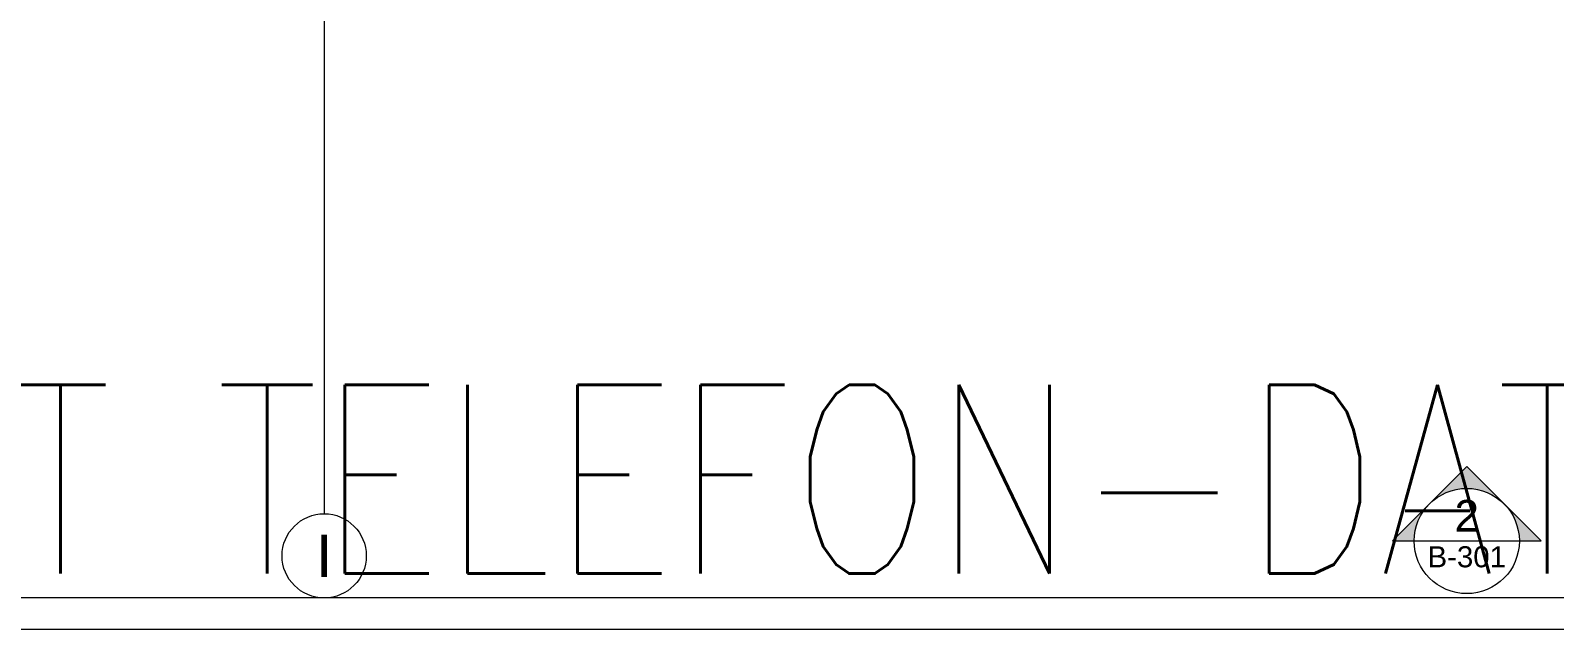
# Model space of a CAD drawing. Extents: x -1073 to 35213, y -1180 to 6950.
# Drawn here: x 23696 to 24420, y 0 to 285 of the extents above; entities that cross this region are included whole.
import ezdxf
from ezdxf.enums import TextEntityAlignment as Align

# ---------------------------------------------------------------- set-up
doc = ezdxf.new("R2010")
doc.units = 0
doc.header["$LTSCALE"] = 25
doc.layers.get('0').update_dxf_attribs({"color": 9, "lineweight": 9})
for name, color, linetype, lineweight in [('21', 9, 'Continuous', 9), ('24', 9, 'Continuous', 9), ('40A', 9, 'Continuous', 9), ('E-YAZI', 7, 'Continuous', 30)]:
    doc.layers.add(name, color=color, linetype=linetype, lineweight=lineweight)
doc.styles.add('Arial', font='arial.ttf', dxfattribs={"height": 2.5})
doc.styles.add('E-YAZI', font='txttw.shx')

# ---------------------------------------------------------------- blocks, each defined once
blk = doc.blocks.new('0_aks')
at = {"linetype": 'Continuous'}
blk.add_circle((0, 0), 2, dxfattribs=at)
at = {"style": 'Arial'}
blk.add_attdef('AKS', text='', height=2, dxfattribs=at).set_placement((0, 0), align=Align.MIDDLE_CENTER)
blk = doc.blocks.new('p-aks_vw')
at = {"layer": '24', "ltscale": 2}
blk.add_lwpolyline([(2440, 40), (2440, -257.5)], dxfattribs=at)
at = {"layer": '24', "xscale": 10, "yscale": 10, "zscale": 10}
blk.add_blockref('0_aks', (2440, -277.5), dxfattribs=at).add_auto_attribs({'AKS': 'I'})
blk = doc.blocks.new('0_exteriorelevation1')
h = blk.add_hatch(color=256)
h.paths.add_polyline_path([(7.07, 0), (0, 7.07), (-7.07, 0)])
h.paths.add_polyline_path([(5, 0, 1), (-5, 0)], flags=16)
blk.add_lwpolyline([(7.07, 0), (0, 7.07), (-7.07, 0), (7.07, 0)])
blk.add_lwpolyline([(7.07, 0), (0, 7.07), (-7.07, 0), (7.07, 0)])
blk.add_circle((0, 0), 5)
at = {"style": 'Arial'}
blk.add_attdef('KESITADI', text='', height=3, dxfattribs=at).set_placement((0, 0), align=Align.BOTTOM_CENTER)
blk.add_attdef('PAFTAADI', text='', height=2, dxfattribs=at).set_placement((0, -0.5), align=Align.TOP_CENTER)

msp = doc.modelspace()

# ---------------------------------------------------------------- linework, layer by layer
at = {"layer": '40A'}
for points in [[(27980, 0), (20985, 0), (20985, 4205), (27980, 4205)], [(21065, 4190), (27440.06, 4190), (27440.06, 15), (21065, 15)]]:
    msp.add_lwpolyline(points, close=True, dxfattribs=at)

# ---------------------------------------------------------------- block references
at = {"layer": '21', "xscale": 5, "yscale": 5, "zscale": 5}
msp.add_blockref('0_exteriorelevation1', (24378.76, 42.05), dxfattribs=at).add_auto_attribs({'KESITADI': '2', 'PAFTAADI': 'B-301'})
at = {"layer": '24'}
msp.add_blockref('p-aks_vw', (21395.84, 312.5), dxfattribs=at)

# ---------------------------------------------------------------- texts
at = {"layer": 'E-YAZI', "color": 4, "style": 'E-YAZI', "width": 0.8}
msp.add_text('2.MEKANIK KAT TELEFON-DATA-IPCCTV SISTEMI TESISAT PLANI', height=89.6, dxfattribs=at).set_placement((23016.2, 26.57))

doc.saveas('drawing.dxf')
